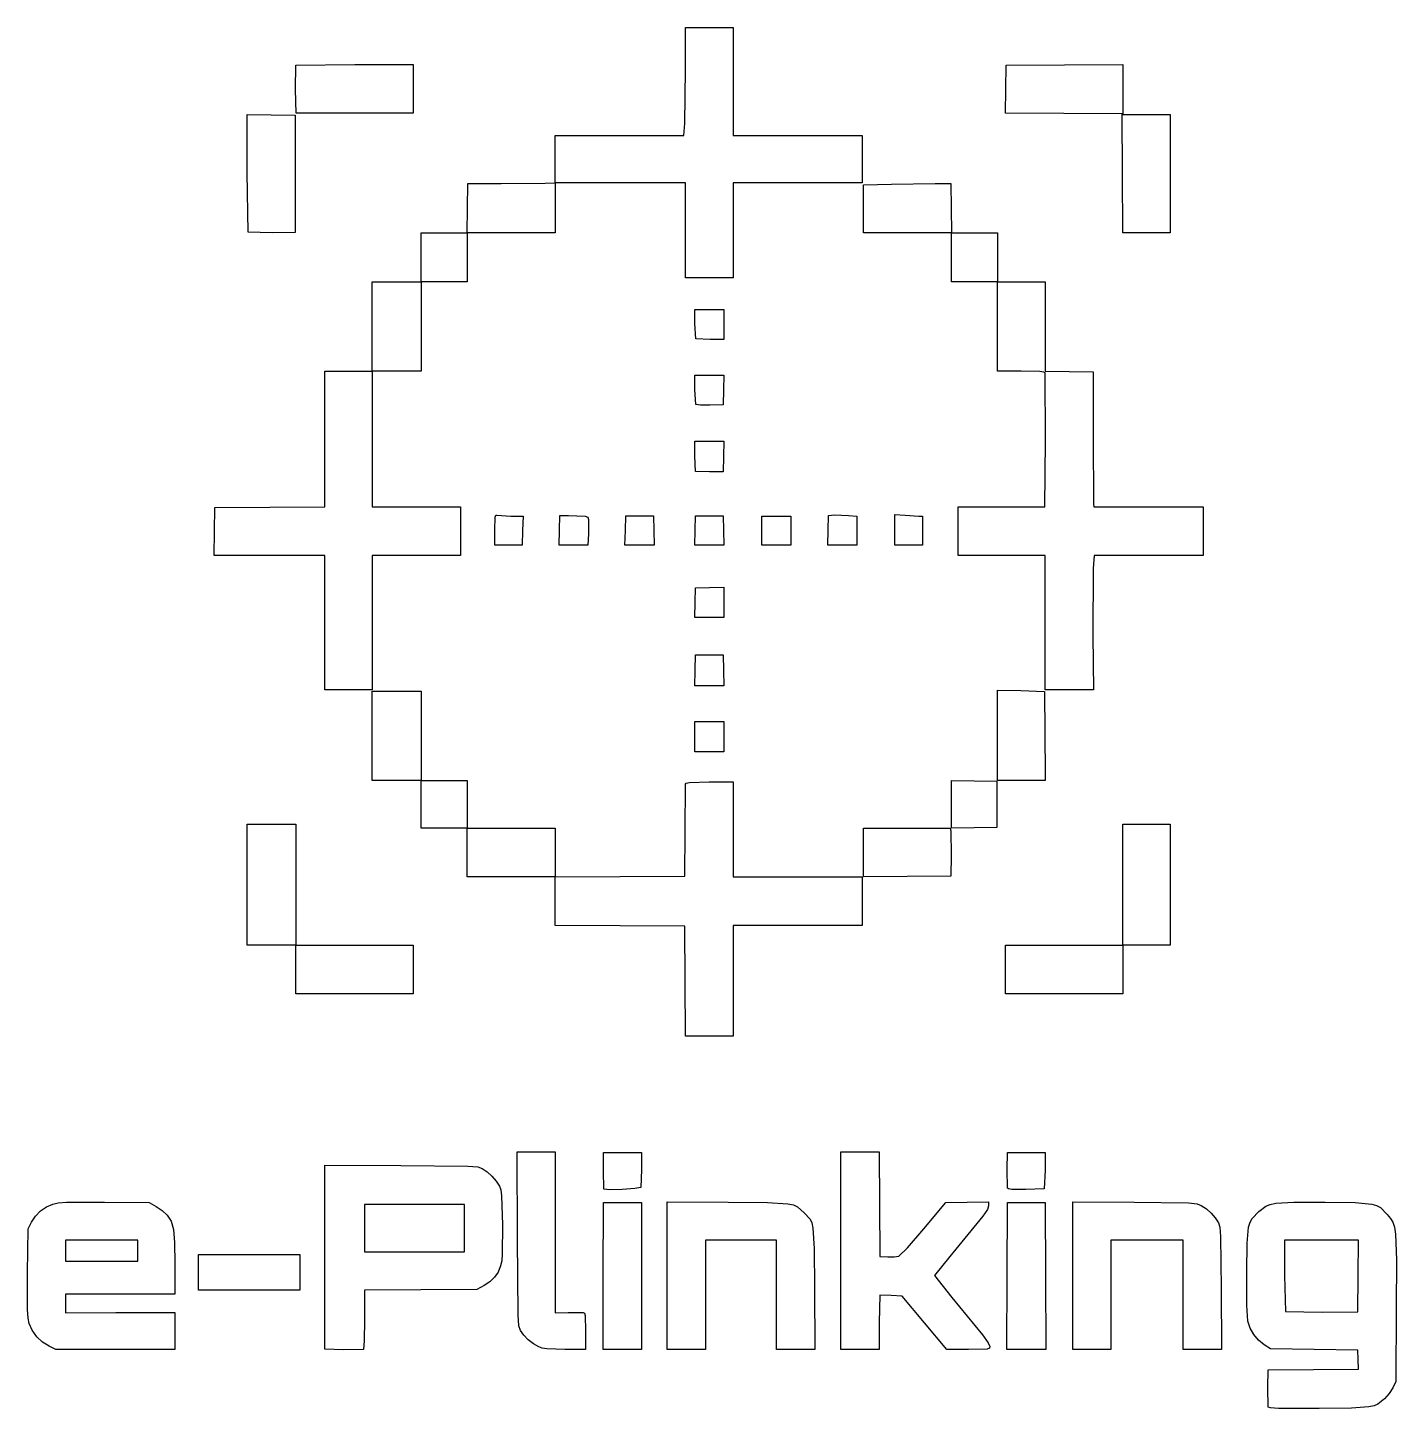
# Model space of a CAD drawing. Header units: millimetres. Extents: x 0 to 275, y 0 to 278.
import ezdxf

# ---------------------------------------------------------------- set-up
doc = ezdxf.new("R2010")
doc.units = ezdxf.units.MM
doc.layers.add('Camada_1', color=7, linetype='CONTINUOUS')

msp = doc.modelspace()

# ---------------------------------------------------------------- linework, layer by layer
at = {"layer": 'Camada_1', "color": 7}
for points in [[(59.77205, 157.93067), (59.77205, 171.42442), (48.65358, 171.42442), (37.53511, 171.42442), (37.60721, 176.25306), (37.67931, 181.08171), (48.72566, 181.15081), (59.77202, 181.21991), (59.77202, 194.84295), (59.77202, 208.466094), (64.53452, 208.466094), (69.29702, 208.466094), (69.29702, 217.461924), (69.29702, 226.457754), (74.19181, 226.457754), (79.0866, 226.457754), (79.0866, 231.352544), (79.0866, 236.247344), (83.71097, 236.247344), (88.33534, 236.247344), (88.40734, 241.208274), (88.47934, 246.169214), (95.22622, 246.196014), (104.02361, 246.262114), (106.07413, 246.301414), (106.07413, 251.063914), (106.07413, 255.826414), (118.9991, 255.826414), (131.92406, 255.826414), (132.09597, 258.248314), (132.26789, 269.096231), (132.26789, 277.522263), (137.03039, 277.522263), (141.79289, 277.522263), (141.79289, 266.674346), (141.79289, 255.826424), (154.75748, 255.826424), (167.72206, 255.826424), (167.72206, 251.063924), (167.72206, 246.301424), (154.75749, 246.301424), (141.7929, 246.301424), (141.7929, 236.776424), (141.7929, 227.251424), (137.0304, 227.251424), (132.26789, 227.251424), (132.26789, 236.776424), (132.26789, 246.301424), (119.17102, 246.301424), (106.07414, 246.301424), (106.07414, 241.274344), (106.07414, 236.247264), (97.2106, 236.247264), (88.34706, 236.247264), (88.34706, 231.352464), (88.34706, 226.457674), (83.71685, 226.457674), (79.08664, 226.457674), (79.08664, 217.461844), (79.08664, 208.466014), (74.19185, 208.466014), (69.29706, 208.466014), (69.29706, 194.83996), (69.29706, 181.21392), (78.1606, 181.21392), (87.02414, 181.21392), (87.02414, 176.31913), (87.02414, 171.42434), (78.1606, 171.42434), (69.29706, 171.42434), (69.29706, 157.93059), (69.29706, 144.43684), (64.53456, 144.43684), (59.77206, 144.43684)], [(53.89661, 265.109602), (53.92921, 270.004394), (65.76932, 270.114009), (77.49918, 270.114009), (77.49918, 265.219217), (77.49918, 260.324425), (65.73676, 260.324425), (53.97434, 260.324425)], [(220.04611, 248.219734), (219.97731, 260.192134), (208.26354, 260.261034), (196.54977, 260.329934), (196.62187, 265.155824), (196.69397, 269.981714), (208.40178, 270.050614), (220.10959, 270.119514), (220.10959, 265.089678), (220.10959, 260.059842), (224.87209, 260.059842), (229.63459, 260.059842), (229.63459, 248.153594), (229.63459, 236.247344), (224.87479, 236.247344), (220.11499, 236.247344)], [(44.34392, 236.417824), (44.16163, 248.335944), (44.16163, 260.071779), (48.99028, 259.999669), (53.81892, 259.927549), (53.81892, 248.153594), (53.81892, 236.379634), (49.17257, 236.307534), (44.34392, 236.417774)], [(204.49915, 157.93067), (204.49915, 171.42442), (195.7679, 171.42442), (187.03665, 171.42442), (187.03665, 176.31921), (187.03665, 181.214), (195.76307, 181.214), (204.48949, 181.214), (204.56049, 194.50931), (204.53699, 208.13536), (204.253268, 208.291974), (203.431261, 208.394005), (199.70834, 208.466094), (194.97415, 208.466094), (194.97415, 217.461924), (194.97415, 226.457754), (190.34394, 226.457754), (185.71373, 226.457754), (185.71373, 231.352544), (185.71373, 236.247344), (176.85019, 236.247344), (167.98665, 236.247344), (167.98665, 241.100384), (167.98665, 245.953434), (173.60904, 246.076124), (182.40644, 246.184024), (185.58144, 246.169224), (185.65344, 241.208284), (185.72544, 236.247344), (190.34981, 236.247344), (194.97418, 236.247344), (194.97418, 231.352554), (194.97418, 226.457764), (199.73668, 226.457764), (204.49918, 226.457764), (204.49918, 217.467894), (204.49918, 208.478034), (209.32782, 208.405934), (214.15647, 208.333834), (214.19107, 195.369244), (214.25717, 181.809344), (214.28867, 181.214034), (225.26888, 181.214034), (236.24909, 181.214034), (236.24909, 176.319244), (236.24909, 171.424454), (225.29742, 171.424454), (214.34575, 171.424454), (214.1804, 168.844764), (214.1114, 155.351014), (214.2078, 144.436954), (209.35343, 144.436954), (204.49906, 144.436954)], [(134.29635, 214.992444), (134.11996, 218.035154), (134.11996, 220.901474), (137.03038, 220.901474), (139.94079, 220.901474), (139.94079, 217.858764), (139.94079, 214.816054), (137.20676, 214.816054), (134.29635, 214.992444)], [(134.31375, 201.7459), (134.11999, 204.80599), (134.11999, 207.67231), (137.03907, 207.67231), (139.95815, 207.67231), (139.88335, 204.69574), (139.80855, 201.71918), (137.15804, 201.63568), (135.229201, 201.633748), (134.31377, 201.74592)], [(134.23155, 188.33567), (134.11997, 191.44453), (134.11997, 194.44314), (137.03878, 194.44314), (139.9576, 194.44314), (139.883, 191.34934), (139.8085, 188.25553), (137.07581, 188.24043), (134.23154, 188.33563)], [(93.9033, 176.6121), (93.975001, 179.129468), (94.10167, 179.505665), (94.32181, 179.52252), (97.16608, 179.36246), (99.59184, 179.363), (99.50914, 176.45204), (99.42644, 173.54109), (96.66482, 173.54109), (93.9032, 173.54109)], [(106.92536, 176.49342), (107.00016, 179.44575), (108.71996, 179.44775), (112.093818, 179.344389), (112.595214, 179.11159), (112.75905, 178.67096), (112.75205, 175.76054), (112.61357, 173.54082), (109.73178, 173.54082), (106.84999, 173.54082)], [(120.15453, 176.47312), (120.22933, 179.40515), (123.00745, 179.40515), (125.78558, 179.40515), (125.86038, 176.47312), (125.93518, 173.5411), (123.00743, 173.5411), (120.07968, 173.5411)], [(134.17745, 176.47312), (134.25225, 179.40515), (137.03038, 179.40515), (139.8085, 179.40515), (139.8833, 176.47312), (139.9581, 173.5411), (137.03036, 173.5411), (134.10261, 173.5411)], [(147.61373, 176.45152), (147.61373, 179.36194), (150.52415, 179.36194), (153.43456, 179.36194), (153.43456, 176.45152), (153.43456, 173.54111), (150.52415, 173.54111), (147.61373, 173.54111)], [(160.90038, 176.51762), (160.97518, 179.49418), (162.1658, 179.58138), (165.01007, 179.49418), (166.66372, 179.31975), (166.66372, 176.43039), (166.66372, 173.54104), (163.74464, 173.54104), (160.82556, 173.54104)], [(174.33665, 176.62259), (174.33665, 179.70412), (176.36094, 179.533), (179.13907, 179.36189), (179.8929, 179.36189), (179.8929, 176.45147), (179.8929, 173.54106), (177.11477, 173.54106), (174.33665, 173.54106)], [(134.17745, 161.96556), (134.25225, 164.94213), (137.09652, 165.01723), (139.94079, 165.09233), (139.94079, 162.04067), (139.94079, 158.98901), (137.02171, 158.98901), (134.10263, 158.98901)], [(134.17772, 148.33952), (134.25222, 151.44838), (137.03035, 151.44838), (139.80847, 151.44838), (139.88297, 148.33952), (139.95757, 145.23067), (137.03036, 145.23067), (134.10315, 145.23067)], [(194.97415, 135.26987), (194.97415, 144.35908), (199.63253, 144.28158), (204.37462, 144.12043), (204.52086, 127.4374), (204.49916, 126.18063), (199.73666, 126.18063), (194.97416, 126.18063)], [(132.20464, 85.89785), (132.13554, 96.94421), (119.10481, 97.01281), (106.07408, 97.08141), (106.07408, 101.9737), (106.07408, 106.866), (97.21054, 106.866), (88.347, 106.866), (88.347, 111.76079), (88.347, 116.65559), (83.71679, 116.65559), (79.08658, 116.65559), (79.08658, 121.41809), (79.08658, 126.18059), (74.19179, 126.18059), (69.297, 126.18059), (69.297, 135.17642), (69.297, 144.17225), (74.19179, 144.17225), (79.08658, 144.17225), (79.08658, 135.17642), (79.08658, 126.18059), (83.71679, 126.18059), (88.347, 126.18059), (88.347, 121.41809), (88.347, 116.65559), (97.21054, 116.65559), (106.07408, 116.65559), (106.07408, 111.7583), (106.07408, 106.86102), (119.10481, 106.92962), (132.13554, 106.99822), (132.16334, 115.99406), (132.22944, 125.45291), (132.383358, 125.703461), (133.013706, 125.842824), (137.03027, 125.91593), (141.79277, 125.91593), (141.79277, 116.39093), (141.79277, 106.86593), (154.75736, 106.86593), (167.72194, 106.86593), (167.72194, 101.97114), (167.72194, 97.07635), (154.75737, 97.07635), (141.79278, 97.07635), (141.79278, 85.96385), (141.79278, 74.85135), (137.03318, 74.85135), (132.27358, 74.85135)], [(134.11997, 135.04421), (134.11997, 138.08692), (137.03039, 138.08692), (139.9408, 138.08692), (139.9408, 135.04421), (139.9408, 132.0015), (137.03039, 132.0015), (134.11997, 132.0015)], [(185.71373, 121.41817), (185.71373, 126.19316), (190.27779, 126.12076), (194.84186, 126.04836), (194.84186, 121.41816), (194.84186, 116.78795), (190.27779, 116.71555), (185.71373, 116.64315)], [(53.95121, 88.21296), (53.95121, 93.10775), (49.05642, 93.10775), (44.16163, 93.10775), (44.16163, 105.27858), (44.16163, 117.44942), (49.05642, 117.44942), (53.95121, 117.44942), (53.95121, 105.27858), (53.95121, 93.10775), (65.72517, 93.10775), (77.49913, 93.10775), (77.49913, 88.21296), (77.49913, 83.31816), (65.72517, 83.31816), (53.95121, 83.31816)], [(167.98665, 111.75731), (167.98665, 116.65567), (176.71286, 116.65567), (185.43906, 116.65567), (185.55421, 116.06035), (185.62541, 111.23171), (185.58141, 106.99837), (176.78401, 106.92867), (167.98662, 106.85897)], [(196.56165, 88.21296), (196.56165, 93.10775), (208.33561, 93.10775), (220.10956, 93.10775), (220.10956, 105.27858), (220.10956, 117.44942), (224.87206, 117.44942), (229.63456, 117.44942), (229.63456, 105.27858), (229.63456, 93.10775), (224.87206, 93.10775), (220.10956, 93.10775), (220.10956, 88.21296), (220.10956, 83.31816), (208.33561, 83.31816), (196.56165, 83.31816)], [(102.74954, 12.38083), (101.661545, 12.995527), (100.643741, 13.796998), (99.76976, 14.718195), (99.11323, 15.69207), (98.777861, 16.598106), (98.597546, 18.838828), (98.46005, 34.17181), (98.38655, 51.56816), (102.23032, 51.56816), (106.07409, 51.56816), (106.07409, 35.40753), (106.07409, 19.24689), (108.65378, 19.29209), (111.69649, 19.31319), (111.945084, 19.19149), (112.084664, 18.694242), (112.15951, 15.58492), (112.15951, 11.88075), (107.99232, 11.88675), (104.403178, 11.982857), (103.458317, 12.132503), (102.7495, 12.38111)], [(115.83406, 44.05991), (115.73142, 47.864), (115.73142, 51.43587), (119.56788, 51.43587), (123.40434, 51.43587), (123.41804, 48.05936), (123.28545, 44.44612), (122.057394, 44.210495), (119.536083, 44.022491), (117.026603, 43.949749), (115.83404, 44.05991)], [(163.48873, 31.72436), (163.48873, 51.56811), (167.32215, 51.56811), (171.15557, 51.56811), (171.22477, 41.05093), (171.29397, 30.53374), (172.89419, 30.45634), (174.206888, 30.469215), (175.11583, 30.60884), (176.846433, 32.319687), (180.13459, 36.11018), (184.53192, 41.38164), (188.82701, 41.45434), (193.12209, 41.52704), (193.12209, 40.70908), (192.95426, 40.00738), (192.029623, 38.635669), (185.38303, 30.57251), (182.27418, 26.70343), (185.79308, 22.32249), (191.936308, 14.808066), (193.07626, 13.21518), (193.38263, 12.47591), (193.315612, 12.132677), (192.842964, 11.956065), (189.0872, 11.88259), (184.78772, 11.88459), (180.28631, 17.24041), (175.78491, 22.59623), (173.58257, 22.72852), (171.27096, 22.75052), (171.16168, 17.26041), (171.16168, 11.88055), (167.32522, 11.88055), (163.48876, 11.88055)], [(196.93283, 44.26365), (196.88403, 48.01028), (196.95843, 51.43587), (200.75805, 51.43587), (204.55767, 51.43587), (204.51467, 47.87233), (204.34235, 44.17949), (200.63451, 43.99641), (197.841043, 44.02779), (197.182892, 44.117871), (196.93276, 44.26365)], [(63.54236, 11.82178), (59.77205, 11.89518), (59.77205, 30.41697), (59.77205, 48.93876), (75.05174, 48.86436), (88.489594, 48.725402), (90.518686, 48.546663), (91.38976, 48.2171), (92.366002, 47.56065), (93.341544, 46.682061), (94.210336, 45.688956), (94.86633, 44.68896), (95.129842, 43.981709), (95.289823, 42.771319), (95.44111, 36.92391), (95.428605, 31.071856), (95.306459, 29.65575), (95.08247, 28.68211), (94.570063, 27.435336), (93.864769, 26.382006), (92.93481, 25.484206), (91.74841, 24.70402), (90.33142, 23.91916), (79.02049, 23.84236), (67.70955, 23.76556), (67.70955, 17.83875), (67.651257, 13.628931), (67.51111, 11.83019), (63.54236, 11.82219)], [(4.33176, 12.50656), (3.03885, 13.31302), (1.876611, 14.42111), (0.946935, 15.713887), (0.35171, 17.07441), (0.147955, 18.131781), (0.035878, 19.868889), (0.02612, 27.28393), (0.10852, 36.09004), (0.82554, 37.44943), (1.631118, 38.675157), (2.641556, 39.715646), (3.814551, 40.534865), (5.1078, 41.09678), (6.149864, 41.326291), (7.830789, 41.449616), (15.4843, 41.46109), (24.45019, 41.38169), (25.86718, 40.59684), (27.09512, 39.767897), (28.05759, 38.87705), (28.870899, 37.630138), (29.340965, 35.969143), (29.557336, 33.333548), (29.60956, 29.16284), (29.60956, 22.99315), (18.62935, 22.99315), (7.64914, 22.99315), (7.64914, 21.1249), (7.64914, 19.25665), (17.76945, 19.29005), (28.74966, 19.30625), (29.60956, 19.28905), (29.60956, 15.58488), (29.60956, 11.88071), (17.63716, 11.88371), (5.66477, 11.88671)], [(87.81788, 36.22233), (87.81788, 40.98483), (77.76372, 40.98483), (67.70955, 40.98483), (67.70955, 36.22233), (67.70955, 31.45983), (77.76372, 31.45983), (87.81788, 31.45983)], [(115.72429, 26.63118), (115.73129, 41.3817), (119.56775, 41.3817), (123.40421, 41.3817), (123.40421, 26.63147), (123.40421, 11.88123), (119.56062, 11.88095), (115.71703, 11.88066)], [(128.56372, 26.70728), (128.56372, 41.53395), (140.8007, 41.45775), (148.69331, 41.386318), (152.828194, 41.155997), (153.978591, 40.913694), (154.780081, 40.550598), (156.1237, 39.35393), (157.283553, 38.079262), (157.631854, 37.323777), (157.861861, 36.219024), (158.075371, 32.150213), (158.14083, 24.24983), (158.21683, 11.88056), (154.37046, 11.88056), (150.5241, 11.88056), (150.5241, 22.86077), (150.5241, 33.84098), (143.38034, 33.84098), (136.23659, 33.84098), (136.23659, 22.86077), (136.23659, 11.88056), (132.40012, 11.88056), (128.56367, 11.88056)], [(196.89015, 26.63113), (196.95855, 41.38165), (200.73335, 41.38165), (204.50815, 41.38165), (204.56985, 26.63113), (204.63155, 11.88061), (200.72672, 11.88061), (196.8219, 11.88061)], [(210.0554, 26.70723), (210.0554, 41.5338), (222.42467, 41.4577), (233.340884, 41.314919), (235.055049, 41.130023), (235.90353, 40.78855), (236.924733, 40.122431), (237.889955, 39.270603), (238.72026, 38.31263), (239.33671, 37.32808), (239.602088, 36.466698), (239.757816, 34.600491), (239.89948, 24.11758), (239.97798, 11.8806), (236.12921, 11.8806), (232.28045, 11.8806), (232.28045, 22.86081), (232.28045, 33.84102), (225.00441, 33.84102), (217.72836, 33.84102), (217.72836, 22.86081), (217.72836, 11.8806), (213.89191, 11.8806), (210.05545, 11.8806)], [(249.33522, 0.30403), (249.27182, 4.22109), (249.34602, 7.77962), (258.41952, 7.84922), (267.49302, 7.91882), (267.41532, 9.83356), (267.33762, 11.7483), (258.5849, 11.88059), (249.83219, 12.01288), (248.53074, 12.81434), (247.392772, 13.707219), (246.431868, 14.847159), (245.698637, 16.160856), (245.24369, 17.57501), (245.0383, 20.797202), (245.02704, 27.5604), (245.125192, 33.256802), (245.415888, 36.444937), (245.700442, 37.433248), (246.113537, 38.196302), (247.43255, 39.58239), (248.882985, 40.68196), (249.744108, 41.027062), (250.874501, 41.260871), (254.479104, 41.470102), (260.7688, 41.46063), (266.856005, 41.375605), (270.155876, 41.093784), (271.141034, 40.803184), (271.885925, 40.372318), (273.26366, 38.96836), (273.897478, 38.220133), (274.371754, 37.463632), (274.708277, 36.474326), (274.928836, 35.027686), (275.109218, 29.864285), (275.08721, 20.17719), (275.01051, 5.3983), (274.3897, 4.14929), (273.639279, 2.985314), (272.70684, 1.94076), (271.37434, 0.873239), (270.621442, 0.545056), (269.597623, 0.322795), (266.097746, 0.102651), (259.59577, 0.02603), (251.384704, 0.029534), (249.814903, 0.126786), (249.33512, 0.30396)], [(22.20121, 31.72441), (22.20121, 33.84108), (14.92517, 33.84108), (7.64913, 33.84108), (7.64913, 31.72441), (7.64913, 29.60775), (14.92517, 29.60775), (22.20121, 29.60775)], [(267.40809, 26.63118), (267.47849, 33.84108), (260.0659, 33.84108), (252.65331, 33.84108), (252.65331, 26.74143), (252.82272, 19.47236), (260.16491, 19.36212), (267.33769, 19.42132)], [(34.37205, 27.35879), (34.37205, 30.93066), (44.55851, 30.93066), (54.74497, 30.93066), (54.74497, 27.35879), (54.74497, 23.78691), (44.55851, 23.78691), (34.37205, 23.78691)]]:
    msp.add_lwpolyline(points, close=True, dxfattribs=at)

doc.saveas('drawing.dxf')
